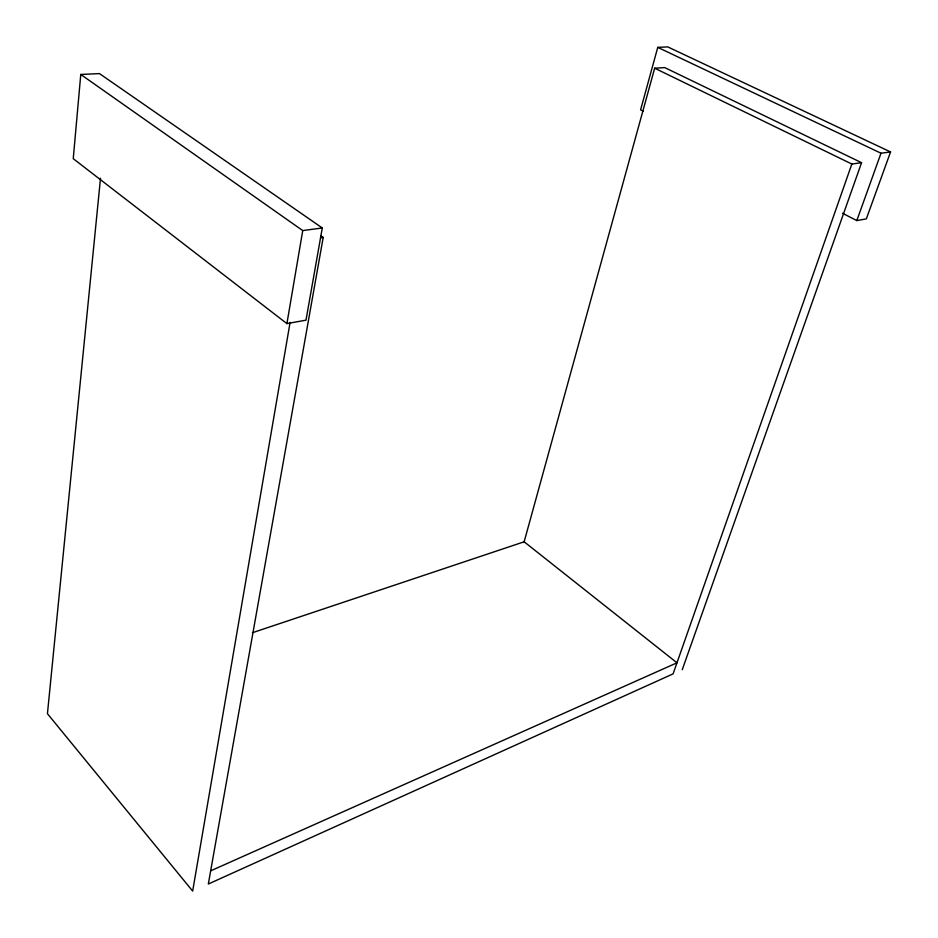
<?xml version="1.0" encoding="UTF-8"?>
<svg xmlns="http://www.w3.org/2000/svg" width="938" height="938" viewBox="0 0 938 938"><rect width="100%" height="100%" fill="white"/><g stroke="black" fill="none" stroke-linecap="round" stroke-linejoin="round"><path stroke-width="1.41" d="M80.774 74.465L73.246 158.674L286.911 323.61L305.987 320.163L322.285 227.969L99.451 73.586L80.774 74.465L302.74 230.584L322.285 227.969M100.507 178.22L47.439 713.701L192.665 891.1L290.1 322.344M286.911 323.61L302.74 230.584M320.808 235.743L323.2 237.42L208.318 884.03L673.097 673.871L851.845 164.033L861.565 162.684L682.231 669.744M842.488 213.243L856.816 220.582L866.337 218.859L890.561 151.944L667.75 46.9L657.761 47.369L640.584 109.887L643.198 111.223M523.932 542.574L654.677 68.204L664.761 67.606L861.565 162.684M856.816 220.582L881.005 153.222L890.561 151.944M210.651 870.851L676.978 662.814L524.154 541.789L252.404 632.728M320.491 237.806L323.2 237.42M657.761 47.369L881.005 153.222M654.677 68.204L851.845 164.033"/></g></svg>
